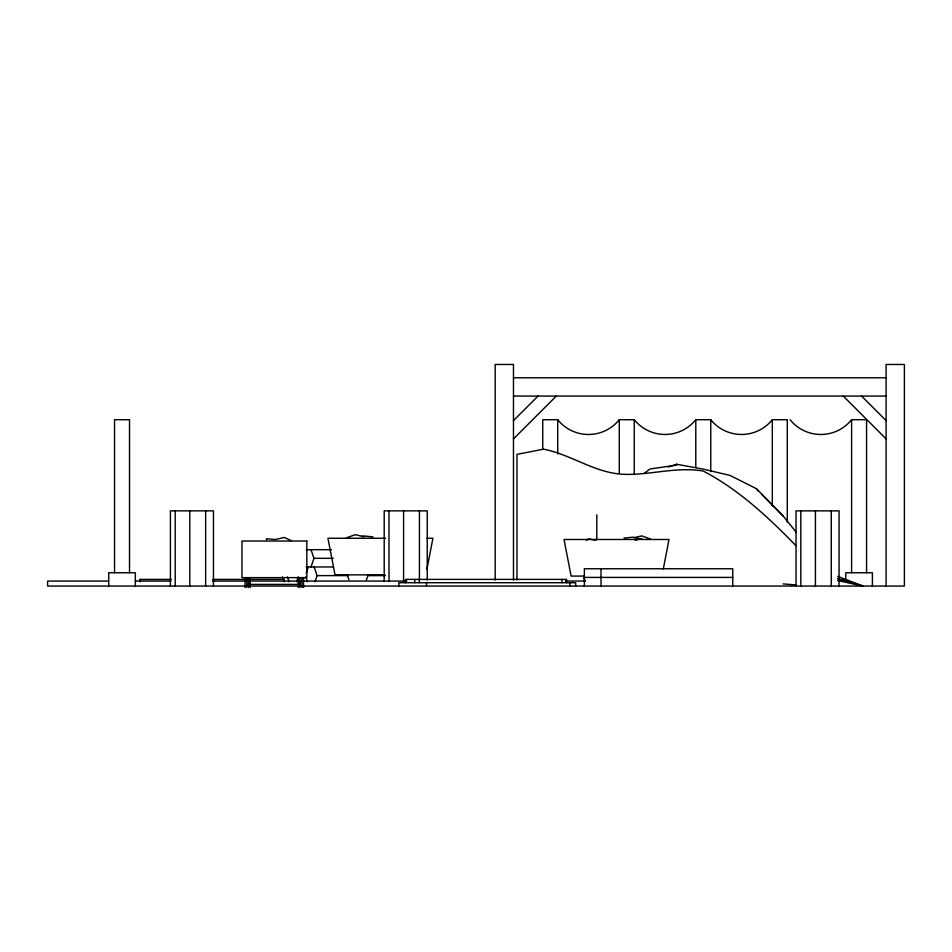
<?xml version="1.0" encoding="UTF-8"?>
<svg xmlns="http://www.w3.org/2000/svg" width="952" height="952" viewBox="0 0 952 952"><rect width="100%" height="100%" fill="white"/><g stroke="black" fill="none" stroke-linecap="round" stroke-linejoin="round"><path stroke-width="1.43" d="M426.924 569.225L432.91 538.261L426.996 538.261M663.282 569.046L669.006 539.486L564.036 539.486L571.117 576.079L584.29 576.079M296.572 581.791L298.238 576.841M306.235 573.14L308.329 566.964M311.018 566.964L313.946 558.324L311.018 549.685M314.993 581.791L317.075 575.615L314.16 566.964M513.473 420.605L537.999 396.08M513.473 438.896L556.301 396.08M644.254 473.311L650.049 468.955L676.658 465.111L676.658 464.243L703.278 469.157L729.898 475.369L756.507 488.733L783.127 515.96L795.979 531.93M586.265 540.319L588.491 538.927L596.095 540.212M346.349 537.88L355.227 534.667L364.104 536.773M668.256 467.027L676.658 464.243M635.377 540.2L641.719 538.415M634.115 537.69L641.719 535.893L650.597 539.106M361.57 536.511L364.104 535.964L372.97 536.892M623.976 538.118L632.842 537.19L641.719 539.094M513.473 377.777L886.098 377.777M513.473 396.08L886.098 396.08M787.28 522.22L787.28 419.701L772.31 419.701A39.448 39.448 0 0 1 710.763 419.701L695.793 419.701A39.448 39.448 0 0 1 634.246 419.701L619.276 419.701A39.448 39.448 0 0 1 557.717 419.701L542.747 419.701L542.747 449.415M790.053 419.701A39.448 39.448 0 0 0 851.6 419.701L866.57 419.701L866.57 572.747M385.608 538.261L327.94 538.261L335.021 574.865L384.822 574.865M306.223 549.685L331.558 549.685M313.946 558.324L333.236 558.324M306.127 566.964L333.557 566.964M317.075 575.615L348.242 575.615M367.543 575.615L385.346 575.615M584.373 577.412L600.652 577.412M601.01 577.412L732.754 577.412M171.419 579.399L140.075 579.399L140.075 581.612M212.879 579.399L284.339 579.399M108.504 581.065L47.6 581.065L47.6 586.051L904.4 586.051L904.4 364.473L886.098 364.473L886.098 586.051M135.232 581.065L170.884 581.065M212.475 581.065L406.754 581.065M565.428 581.065L584.802 581.065M248.401 584.385L299.963 584.385M783.127 583.909L796.431 584.98M837.76 580.542L862.976 586.051L837.689 576.341M837.76 578.947L862.976 586.051L837.76 578.542M291.371 540.653L284.172 537.44L275.295 539.546L266.429 538.737L266.429 539.665M795.896 545.591C768.086 517.091 738.871 489.697 703.278 471.062C676.456 466.385 650.299 475.357 623.429 474.298C594.643 472.965 571.39 454.592 543.58 449.177L516.972 454.366L516.972 579.863M861.584 396.08L886.098 420.605M843.282 396.08L886.098 438.896M756.507 489.149L758.554 491.22M761.624 494.302L783.127 515.96M305.818 576.841L307.484 581.791M287.397 576.841L289.063 581.791M282.47 576.841L284.136 581.791M872.401 586.051L872.401 572.747L845.781 572.747L845.781 580.137M851.6 419.701L851.6 572.747M839.069 586.051L839.069 510.867L796.027 510.867L796.027 586.051M831.251 510.867L831.251 586.051M815.412 510.867L815.412 586.051M800.822 510.867L800.822 586.051M772.31 419.701L772.31 505.881M732.754 586.051L732.754 568.76L584.373 568.76L584.373 586.051M710.763 419.701L710.763 471.704M695.793 419.701L695.793 467.253M634.246 419.701L634.246 474.679M619.276 419.701L619.276 473.192M601.01 568.76L601.01 586.051M596.809 514.818L596.809 538.546M575.639 586.051L575.639 582.719L398.793 582.719L398.793 586.051M569.808 582.719L569.808 586.051M566.476 582.719L566.476 579.399L405.564 579.399L405.564 582.719M561.906 579.399L561.906 582.719M557.717 419.701L557.717 453.878M513.473 580.101L513.473 364.473L495.183 364.473L495.183 580.101M427.246 580.149L427.246 510.867L384.203 510.867L384.203 581.624M426.508 582.719L426.508 586.051M419.427 510.867L419.427 580.149M419.332 579.399L419.332 582.719M414.763 579.399L414.763 582.719M403.588 510.867L403.588 581.624M388.999 510.867L388.999 581.624M303.521 577.638L303.521 587.527M301.855 577.638L301.855 587.527M300.189 581.065L300.189 586.051M299.963 577.638L299.963 587.527M298.309 577.638L298.309 584.671M298.309 586.146L298.309 587.527M250.281 577.638L250.281 584.671M250.281 586.146L250.281 587.527M248.627 577.638L248.627 584.54M248.627 586.146L248.627 587.527M248.401 581.065L248.401 586.051M246.735 577.638L246.735 587.527M245.069 577.638L245.069 587.527M213.45 586.051L213.45 510.867L170.42 510.867L170.42 586.051M205.644 510.867L205.644 586.051M189.805 510.867L189.805 586.051M175.216 510.867L175.216 586.051M140.218 579.399L140.218 581.612M135.351 586.051L135.351 572.747L108.73 572.747L108.73 586.051M129.52 572.747L129.52 419.701L114.549 419.701L114.549 572.747M367.71 574.865A9.984 9.984 0 0 1 366.33 579.839M349.039 579.685A9.984 9.984 0 0 1 347.742 574.865M585.218 581.065A9.984 9.984 0 0 1 583.838 576.079M306.841 541.034L241.963 541.034L241.963 577.638L306.841 577.638L306.841 541.034"/></g></svg>
